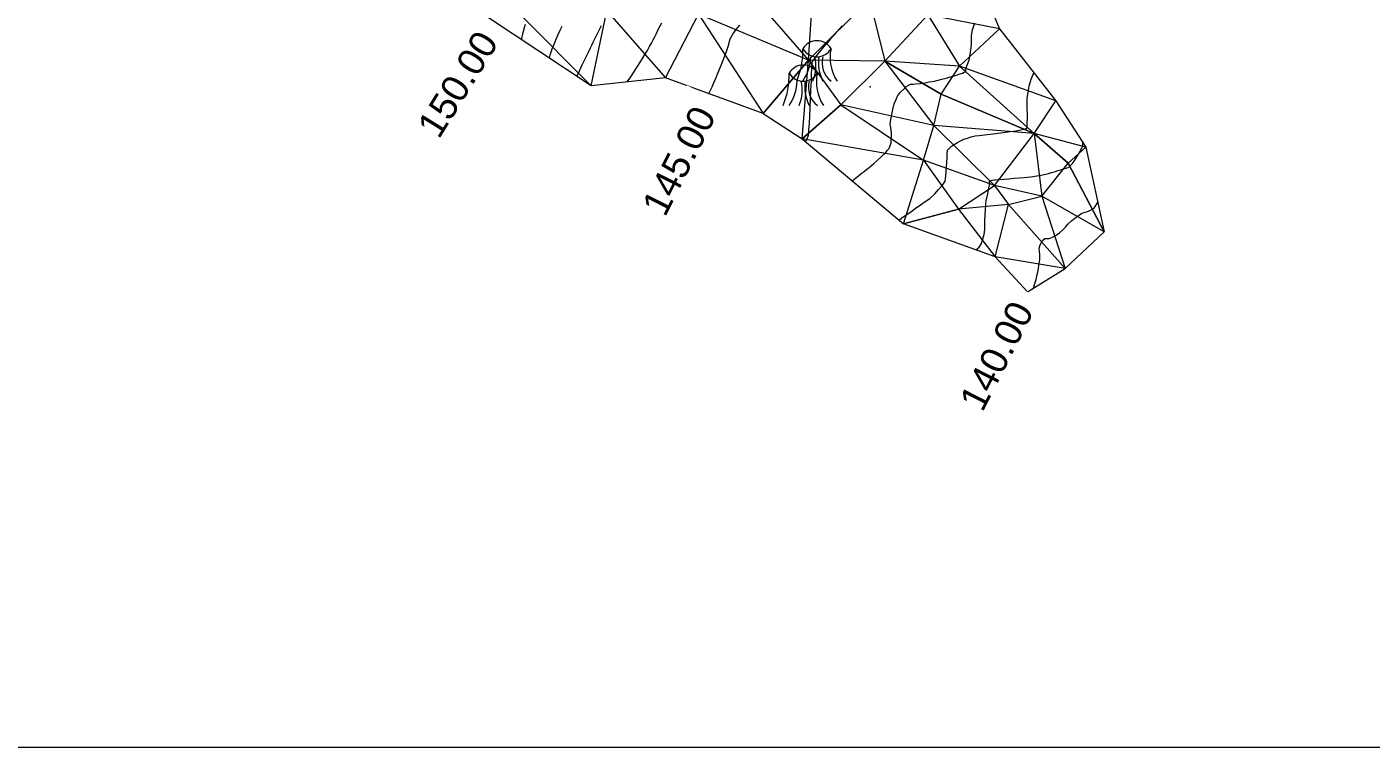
# Model space of a CAD drawing. Header units: metres. Extents: x 33479199 to 33479599, y 5709119 to 5709389.
# Drawn here: x 33479432.2 to 33479532.2, y 5709119.3 to 5709172.8 of the extents above; entities that cross this region are included whole.
import ezdxf

# ---------------------------------------------------------------- set-up
doc = ezdxf.new("R2010")
doc.units = ezdxf.units.M
doc.linetypes.add('58', pattern=[4.5, 3, -1.5])
doc.linetypes.add('59', pattern=[0])
doc.layers.get('0').update_dxf_attribs({"color": 1, "linetype": 'CONTINUOUS'})
for name, color, linetype, lineweight in [('Ebene 1', 7, 'CONTINUOUS', 18), ('HTW_LINIEN_HOEHENLINIEN', 171, 'CONTINUOUS', 18), ('HTW_PUNKTE_VEGETATION', 7, 'CONTINUOUS', 18), ('Wald', 255, 'CONTINUOUS', 0)]:
    doc.layers.add(name, color=color, linetype=linetype, lineweight=lineweight)
doc.layers.get('0').off()
doc.styles.add('Textart 58', font='Arial.ttf')

# ---------------------------------------------------------------- blocks, each defined once
blk = doc.blocks.new('S99')
at = {"color": 0, "lineweight": -2}
blk.add_point((0, 0), dxfattribs=at)
blk = doc.blocks.new('Baumstumpf')
at = {"color": 0, "lineweight": -2}
for centre, radius, start, end in [((0, 0.09375), 0.40625, 30.5102374, 149.4897626), ((-2.158333, 0.225), 1.809888, 336.3857282, 2.3749613), ((-1.225, 0.125), 1.07529, 324.4623196, 358.6677827), ((0, 0.50625), 0.40625, 210.5102374, 329.4897626), ((-0.975, -0.125), 0.951971, 336.8014067, 13.6713099), ((1, -0.05), 0.961769, 171.0273694, 207.8972751), ((0.7, -0.05), 0.570087, 164.7448671, 232.1250306), ((1.358333, 0.075), 1.033131, 167.42106, 213.8182506)]:
    blk.add_arc(centre, radius, start, end, dxfattribs=at)

msp = doc.modelspace()

# ---------------------------------------------------------------- linework, layer by layer
at = {"layer": 'Ebene 1', "color": 7, "linetype": 'Continuous', "lineweight": 18}
msp.add_lwpolyline([(33479198.742876, 5709119.257393), (33479599.242876, 5709119.257406), (33479599.242867, 5709389.257406), (33479198.742867, 5709389.257393)], close=True, dxfattribs=at)
at = {"layer": 'HTW_LINIEN_HOEHENLINIEN', "color": 1, "linetype": '58', "lineweight": 18}
for points in [[(33479471.083318, 5709170.469769, 148), (33479471.162318, 5709170.790769, 148), (33479471.289318, 5709171.156769, 148), (33479471.434318, 5709171.518769, 148), (33479471.578318, 5709171.879769, 148), (33479471.740318, 5709172.236769, 148), (33479471.890244, 5709172.540901, 148), (33479472.039318, 5709172.844769, 148)], [(33479473.154397, 5709169.103019, 147), (33479473.180397, 5709169.210019, 147), (33479473.324397, 5709169.539019, 147), (33479473.525397, 5709169.969019, 147), (33479473.625397, 5709170.184019, 147), (33479473.739397, 5709170.424019, 147), (33479473.859397, 5709170.675019, 147), (33479473.980397, 5709170.926019, 147), (33479474.108397, 5709171.187019, 147), (33479474.235147, 5709171.444814, 147), (33479474.360397, 5709171.701019, 147), (33479474.490397, 5709171.963019, 147), (33479474.615397, 5709172.213019, 147), (33479474.740397, 5709172.463019, 147), (33479474.860397, 5709172.701019, 147), (33479474.966397, 5709172.910019, 147)], [(33479490.099809, 5709164.288659, 144), (33479490.214809, 5709164.375659, 144), (33479490.293809, 5709164.537659, 144), (33479490.335878, 5709164.670667, 144), (33479490.356809, 5709164.737659, 144), (33479490.389809, 5709165.118659, 144), (33479490.423809, 5709165.640659, 144), (33479490.456809, 5709166.161659, 144), (33479490.491809, 5709166.823659, 144), (33479490.517339, 5709167.452874, 144), (33479490.541809, 5709168.081659, 144), (33479490.568809, 5709168.732659, 144), (33479490.589809, 5709169.237659, 144), (33479490.610809, 5709169.741659, 144), (33479490.625809, 5709170.098659, 144), (33479490.629367, 5709170.142249, 144), (33479490.631809, 5709170.185659, 144), (33479490.743809, 5709170.355659, 144), (33479490.909809, 5709170.578659, 144), (33479491.075809, 5709170.800659, 144), (33479491.294809, 5709171.075659, 144), (33479491.51267, 5709171.329016, 144), (33479491.620809, 5709171.455659, 144), (33479491.765809, 5709171.622659, 144), (33479491.931809, 5709171.811659, 144), (33479492.097809, 5709172.001659, 144), (33479492.284809, 5709172.213659, 144), (33479492.475809, 5709172.430659, 144), (33479492.666809, 5709172.646659, 144), (33479492.862809, 5709172.867659, 144)], [(33479493.599948, 5709161.364051, 143), (33479493.847948, 5709161.551051, 143), (33479494.076948, 5709161.726051, 143), (33479494.286948, 5709161.891051, 143), (33479494.496948, 5709162.055051, 143), (33479494.688948, 5709162.209051, 143), (33479494.863948, 5709162.352051, 143), (33479495.213948, 5709162.639051, 143), (33479495.495948, 5709162.885051, 143), (33479495.718948, 5709163.092051, 143), (33479495.940948, 5709163.298051, 143), (33479496.102948, 5709163.466051, 143), (33479496.214948, 5709163.599051, 143), (33479496.327948, 5709163.733051, 143), (33479496.390948, 5709163.832051, 143), (33479496.412082, 5709163.901034, 143), (33479496.495948, 5709164.172051, 143), (33479496.523948, 5709164.881051, 143), (33479496.469635, 5709165.319203, 143), (33479496.441948, 5709165.538051, 143), (33479496.476948, 5709165.902051, 143), (33479496.548948, 5709166.284051, 143), (33479496.620948, 5709166.666051, 143), (33479496.730948, 5709167.066051, 143), (33479496.855119, 5709167.357757, 143), (33479496.978948, 5709167.648051, 143), (33479497.200948, 5709167.942051, 143), (33479497.440948, 5709168.165051, 143), (33479497.679948, 5709168.388051, 143), (33479497.936948, 5709168.539051, 143), (33479498.132784, 5709168.545087, 143), (33479498.327948, 5709168.551051, 143), (33479498.658948, 5709168.590051, 143), (33479499.008948, 5709168.645051, 143), (33479499.358948, 5709168.699051, 143), (33479499.726948, 5709168.769051, 143), (33479499.998532, 5709168.835958, 143), (33479500.268948, 5709168.902051, 143), (33479500.600948, 5709168.991051, 143), (33479500.895948, 5709169.073051, 143), (33479501.190948, 5709169.155051, 143), (33479501.447948, 5709169.231051, 143), (33479501.56956, 5709169.27386, 143), (33479501.812948, 5709169.358051, 143), (33479502.052948, 5709169.508051, 143), (33479502.050659, 5709169.572846, 143), (33479502.046948, 5709169.637051, 143), (33479502.149948, 5709169.949051, 143), (33479502.256123, 5709170.196901, 143), (33479502.308948, 5709170.320051, 143), (33479502.363948, 5709170.592051, 143), (33479502.407948, 5709170.906051, 143), (33479502.450948, 5709171.220051, 143), (33479502.482948, 5709171.577051, 143), (33479502.488071, 5709171.872091, 143), (33479502.492948, 5709172.167051, 143), (33479502.564948, 5709172.582051, 143), (33479502.735948, 5709173.104051, 143)], [(33479497.100087, 5709158.439443, 142), (33479497.302087, 5709158.592443, 142), (33479497.612087, 5709158.814443, 142), (33479497.958087, 5709159.058443, 142), (33479498.304087, 5709159.301443, 142), (33479498.686087, 5709159.566443, 142), (33479499.034242, 5709159.806856, 142), (33479499.383087, 5709160.046443, 142), (33479499.746087, 5709160.380443, 142), (33479500.030087, 5709160.701443, 142), (33479500.313087, 5709161.022443, 142), (33479500.517087, 5709161.329443, 142), (33479500.546129, 5709161.517406, 142), (33479500.575087, 5709161.704443, 142), (33479500.607087, 5709162.029443, 142), (33479500.633087, 5709162.375443, 142), (33479500.659087, 5709162.720443, 142), (33479500.678087, 5709163.086443, 142), (33479500.683943, 5709163.359959, 142), (33479500.688087, 5709163.632443, 142), (33479500.988087, 5709163.940443, 142), (33479501.433087, 5709164.197443, 142), (33479501.655087, 5709164.325443, 142), (33479501.914087, 5709164.440443, 142), (33479502.190087, 5709164.532443, 142), (33479502.467087, 5709164.624443, 142), (33479502.762087, 5709164.693443, 142), (33479503.056396, 5709164.728964, 142), (33479503.644087, 5709164.797443, 142), (33479504.295087, 5709164.878443, 142), (33479504.830087, 5709164.947443, 142), (33479505.365087, 5709165.015443, 142), (33479505.784087, 5709165.071443, 142), (33479505.910008, 5709165.094323, 142), (33479506.160087, 5709165.138443, 142), (33479506.481087, 5709165.207443, 142), (33479506.552439, 5709165.232384, 142), (33479506.587087, 5709165.244443, 142), (33479506.615087, 5709165.432443, 142), (33479506.630087, 5709165.704443, 142), (33479506.644087, 5709165.976443, 142), (33479506.645087, 5709166.333443, 142), (33479506.629301, 5709166.683973, 142), (33479506.613087, 5709167.034443, 142), (33479506.632087, 5709167.466443, 142), (33479506.707087, 5709167.933443, 142), (33479506.781087, 5709168.399443, 142), (33479506.912087, 5709168.900443, 142), (33479507.121226, 5709169.38928, 142)], [(33479502.804259, 5709156.224406, 141), (33479503.050259, 5709156.411406, 141), (33479503.215259, 5709156.704406, 141), (33479503.319259, 5709157.035406, 141), (33479503.422259, 5709157.366406, 141), (33479503.464259, 5709157.734406, 141), (33479503.465886, 5709158.071841, 141), (33479503.467259, 5709158.409406, 141), (33479503.487259, 5709158.828406, 141), (33479503.515259, 5709159.203406, 141), (33479503.543259, 5709159.577406, 141), (33479503.580259, 5709159.908406, 141), (33479503.617491, 5709160.070653, 141), (33479503.690259, 5709160.395406, 141), (33479503.780259, 5709160.825406, 141), (33479503.797548, 5709160.932292, 141), (33479503.813259, 5709161.037406, 141), (33479503.831259, 5709161.201406, 141), (33479503.832934, 5709161.259539, 141), (33479503.833259, 5709161.316406, 141), (33479504.012259, 5709161.395406, 141), (33479504.190259, 5709161.416517, 141), (33479504.278259, 5709161.426406, 141), (33479504.554259, 5709161.450406, 141), (33479504.901259, 5709161.479406, 141), (33479505.248259, 5709161.507406, 141), (33479505.665259, 5709161.540406, 141), (33479506.03921, 5709161.568146, 141), (33479506.412259, 5709161.595406, 141), (33479506.898259, 5709161.658406, 141), (33479507.347259, 5709161.732406, 141), (33479507.796259, 5709161.805406, 141), (33479508.208259, 5709161.889406, 141), (33479508.433635, 5709161.959904, 141), (33479508.658259, 5709162.030406, 141), (33479508.915259, 5709162.110406, 141), (33479509.131259, 5709162.177406, 141), (33479509.346259, 5709162.243406, 141), (33479509.520259, 5709162.297406, 141), (33479509.58222, 5709162.316852, 141), (33479509.705259, 5709162.353406, 141), (33479509.993259, 5709162.643406, 141), (33479510.158034, 5709162.895176, 141), (33479510.321259, 5709163.146406, 141), (33479510.556259, 5709163.525406, 141), (33479510.626597, 5709163.654062, 141), (33479510.696259, 5709163.781406, 141), (33479510.768259, 5709163.977406, 141), (33479510.772632, 5709164.183856, 141)]]:
    msp.add_polyline3d(points, dxfattribs=at)
at = {"layer": 'Wald'}
for points in [[(33479482.1808, 5709173.7351, 145.4318), (33479484.7661, 5709176.7386, 145.6457), (33479490.364, 5709170.3183, 144.0319)], [(33479484.7661, 5709176.7386, 145.6457), (33479490.364, 5709170.3183, 144.0319), (33479490.7512, 5709176.4012, 144.8764)], [(33479490.364, 5709170.3183, 144.0319), (33479490.7512, 5709176.4012, 144.8764), (33479494.8962, 5709174.8619, 143.9603)], [(33479499.2242, 5709173.6815, 143.3852), (33479503.0237, 5709176.2763, 143.1352), (33479504.561, 5709172.6588, 142.7593)], [(33479490.364, 5709170.3183, 144.0319), (33479494.8962, 5709174.8619, 143.9603), (33479496.029, 5709170.2596, 143.3821)], [(33479494.8962, 5709174.8619, 143.9603), (33479496.029, 5709170.2596, 143.3821), (33479499.2242, 5709173.6815, 143.3852)], [(33479466.4062, 5709173.5563, 150.2583), (33479469.1377, 5709173.4877, 149.1159), (33479474.1947, 5709168.4165, 146.4977)], [(33479469.1377, 5709173.4877, 149.1159), (33479474.1947, 5709168.4165, 146.4977), (33479475.3458, 5709173.984, 147.0478)], [(33479474.1947, 5709168.4165, 146.4977), (33479475.3458, 5709173.984, 147.0478), (33479479.7251, 5709169.0192, 145.4698)], [(33479475.3458, 5709173.984, 147.0478), (33479479.7251, 5709169.0192, 145.4698), (33479482.1808, 5709173.7351, 145.4318)], [(33479479.7251, 5709169.0192, 145.4698), (33479482.1808, 5709173.7351, 145.4318), (33479486.9726, 5709166.3666, 144.4148)], [(33479482.1808, 5709173.7351, 145.4318), (33479486.9726, 5709166.3666, 144.4148), (33479490.364, 5709170.3183, 144.0319)], [(33479496.029, 5709170.2596, 143.3821), (33479499.2242, 5709173.6815, 143.3852), (33479501.5873, 5709169.8652, 143.1012)], [(33479499.2242, 5709173.6815, 143.3852), (33479501.5873, 5709169.8652, 143.1012), (33479504.561, 5709172.6588, 142.7593)], [(33479501.5873, 5709169.8652, 143.1012), (33479504.561, 5709172.6588, 142.7593), (33479508.7542, 5709167.3039, 141.5157)], [(33479486.9726, 5709166.3666, 144.4148), (33479489.8835, 5709164.4694, 144.0618), (33479490.364, 5709170.3183, 144.0319)], [(33479489.8835, 5709164.4694, 144.0618), (33479490.364, 5709170.3183, 144.0319), (33479492.7699, 5709166.9925, 143.7281)], [(33479490.364, 5709170.3183, 144.0319), (33479492.7699, 5709166.9925, 143.7281), (33479496.029, 5709170.2596, 143.3821)], [(33479492.7699, 5709166.9925, 143.7281), (33479496.029, 5709170.2596, 143.3821), (33479499.6862, 5709165.4529, 142.3251)], [(33479496.029, 5709170.2596, 143.3821), (33479499.6862, 5709165.4529, 142.3251), (33479500.2202, 5709167.8028, 142.8271)], [(33479496.029, 5709170.2596, 143.3821), (33479500.2202, 5709167.8028, 142.8271), (33479501.5873, 5709169.8652, 143.1012)], [(33479500.2202, 5709167.8028, 142.8271), (33479501.5873, 5709169.8652, 143.1012), (33479507.1531, 5709164.8692, 141.9009)], [(33479501.5873, 5709169.8652, 143.1012), (33479507.1531, 5709164.8692, 141.9009), (33479508.7542, 5709167.3039, 141.5157)], [(33479499.6862, 5709165.4529, 142.3251), (33479500.2202, 5709167.8028, 142.8271), (33479507.1531, 5709164.8692, 141.9009)], [(33479489.8835, 5709164.4694, 144.0618), (33479492.7699, 5709166.9925, 143.7281), (33479498.902, 5709162.8924, 142.5563)], [(33479492.7699, 5709166.9925, 143.7281), (33479498.902, 5709162.8924, 142.5563), (33479499.6862, 5709165.4529, 142.3251)], [(33479507.1531, 5709164.8692, 141.9009), (33479508.7542, 5709167.3039, 141.5157), (33479510.9879, 5709163.8511, 140.945)], [(33479498.902, 5709162.8924, 142.5563), (33479499.6862, 5709165.4529, 142.3251), (33479504.2042, 5709161.0119, 140.8821)], [(33479499.6862, 5709165.4529, 142.3251), (33479504.2042, 5709161.0119, 140.8821), (33479507.1531, 5709164.8692, 141.9009)], [(33479489.8835, 5709164.4694, 144.0618), (33479497.4277, 5709158.1657, 141.9064), (33479498.902, 5709162.8924, 142.5563)], [(33479504.2042, 5709161.0119, 140.8821), (33479507.1531, 5709164.8692, 141.9009), (33479507.7063, 5709160.2218, 140.5889)], [(33479507.1531, 5709164.8692, 141.9009), (33479507.7063, 5709160.2218, 140.5889), (33479509.6828, 5709162.6742, 141.088)], [(33479507.1531, 5709164.8692, 141.9009), (33479509.6828, 5709162.6742, 141.088), (33479510.9879, 5709163.8511, 140.945)], [(33479509.6828, 5709162.6742, 141.088), (33479510.9879, 5709163.8511, 140.945), (33479512.354, 5709157.556, 139.4925)], [(33479497.4277, 5709158.1657, 141.9064), (33479498.902, 5709162.8924, 142.5563), (33479501.5274, 5709159.2373, 141.5995)], [(33479498.902, 5709162.8924, 142.5563), (33479501.5274, 5709159.2373, 141.5995), (33479504.2042, 5709161.0119, 140.8821)], [(33479507.7063, 5709160.2218, 140.5889), (33479509.6828, 5709162.6742, 141.088), (33479512.354, 5709157.556, 139.4925)], [(33479501.5274, 5709159.2373, 141.5995), (33479504.2042, 5709161.0119, 140.8821), (33479505.2289, 5709159.5873, 140.4576)], [(33479504.2042, 5709161.0119, 140.8821), (33479505.2289, 5709159.5873, 140.4576), (33479507.7063, 5709160.2218, 140.5889)], [(33479501.5274, 5709159.2373, 141.5995), (33479504.2439, 5709155.7046, 140.7573), (33479505.2289, 5709159.5873, 140.4576)], [(33479504.2439, 5709155.7046, 140.7573), (33479505.2289, 5709159.5873, 140.4576), (33479509.4593, 5709154.8368, 139.5914)], [(33479505.2289, 5709159.5873, 140.4576), (33479507.7063, 5709160.2218, 140.5889), (33479509.4593, 5709154.8368, 139.5914)], [(33479507.7063, 5709160.2218, 140.5889), (33479509.4593, 5709154.8368, 139.5914), (33479512.354, 5709157.556, 139.4925)], [(33479497.4277, 5709158.1657, 141.9064), (33479501.5274, 5709159.2373, 141.5995), (33479504.2439, 5709155.7046, 140.7573)], [(33479504.2439, 5709155.7046, 140.7573), (33479506.6459, 5709153.0934, 140.0796), (33479509.4593, 5709154.8368, 139.5914)]]:
    msp.add_3dface(points, dxfattribs=at)

# ---------------------------------------------------------------- block references
at = {"layer": 'HTW_PUNKTE_VEGETATION', "color": 7, "lineweight": 18, "xscale": 3, "yscale": 3, "zscale": 3}
for p in [(33479490.9828, 5709170.2707, 144.0868), (33479489.9657, 5709168.4602, 144.0673)]:
    msp.add_blockref('Baumstumpf', p, dxfattribs=at)
at = {"layer": 'HTW_PUNKTE_VEGETATION', "color": 7, "true_color": 0xffffff, "xscale": 4.5, "yscale": 4.5, "zscale": 4.5}
msp.add_blockref('S99', (33479494.9345, 5709168.3403, 144.9978), dxfattribs=at)

# ---------------------------------------------------------------- next in the draw order: texts
at = {"layer": 'HTW_LINIEN_HOEHENLINIEN', "color": 7, "lineweight": 18, "char_height": 2, "attachment_point": 8, "line_spacing_factor": 0.69, "style": 'Textart 58', "bg_fill": 2}
for s, insert, rotation in [('150.00', (33479465.134372, 5709168.002051, 150), 58.15069575), ('145.00', (33479481.633099, 5709162.386213, 145), 63.14327581), ('140.00', (33479505.260105, 5709147.881025, 140), 63.00511138)]:
    msp.add_mtext(s, dxfattribs=dict(at, insert=insert, rotation=rotation))

# ---------------------------------------------------------------- next in the draw order: linework, layer by layer
at = {"layer": 'HTW_LINIEN_HOEHENLINIEN', "color": 1, "linetype": '58', "lineweight": 18}
for points in [[(33479469.012239, 5709171.836518, 149), (33479469.143239, 5709172.371518, 149), (33479469.238239, 5709172.744518, 149), (33479469.305239, 5709172.991518, 149)], [(33479476.87247, 5709168.708322, 146), (33479477.13147, 5709169.079322, 146), (33479477.37047, 5709169.437322, 146), (33479477.59047, 5709169.777322, 146), (33479477.81047, 5709170.118322, 146), (33479478.01047, 5709170.442322, 146), (33479478.19047, 5709170.744322, 146), (33479478.36947, 5709171.046322, 146), (33479478.52847, 5709171.326322, 146), (33479478.66647, 5709171.579322, 146), (33479478.80447, 5709171.832322, 146), (33479478.92047, 5709172.058322, 146), (33479479.015615, 5709172.254982, 146), (33479479.20647, 5709172.646322, 146), (33479479.43547, 5709173.092322, 146)]]:
    msp.add_polyline3d(points, dxfattribs=at)
at = {"layer": 'HTW_LINIEN_HOEHENLINIEN', "color": 5, "linetype": '59', "lineweight": 18}
for points in [[(33479482.95247, 5709167.837976, 145), (33479483.07147, 5709168.097976, 145), (33479483.18247, 5709168.343976, 145), (33479483.28547, 5709168.576976, 145), (33479483.38747, 5709168.809976, 145), (33479483.48247, 5709169.028976, 145), (33479483.57047, 5709169.234976, 145), (33479483.74647, 5709169.648976, 145), (33479483.89347, 5709170.010976, 145), (33479484.01547, 5709170.324976, 145), (33479484.13647, 5709170.637976, 145), (33479484.23247, 5709170.902976, 145), (33479484.30547, 5709171.120976, 145), (33479484.37847, 5709171.339976, 145), (33479484.42847, 5709171.512976, 145), (33479484.460113, 5709171.643876, 145), (33479484.52147, 5709171.902976, 145), (33479484.72647, 5709172.255976, 145), (33479484.98847, 5709172.589976, 145), (33479485.24947, 5709172.923976, 145)], [(33479507.104619, 5709153.377658, 140), (33479507.203619, 5709153.707658, 140), (33479507.282619, 5709154.013658, 140), (33479507.345619, 5709154.293658, 140), (33479507.409619, 5709154.573658, 140), (33479507.456619, 5709154.828658, 140), (33479507.490619, 5709155.057658, 140), (33479507.556619, 5709155.514658, 140), (33479507.568619, 5709155.866658, 140), (33479507.547636, 5709156.109306, 140), (33479507.526619, 5709156.350658, 140), (33479507.585619, 5709156.590658, 140), (33479507.689619, 5709156.769658, 140), (33479507.793619, 5709156.947658, 140), (33479507.942619, 5709157.064658, 140), (33479508.102492, 5709157.060155, 140), (33479508.261619, 5709157.055658, 140), (33479508.512619, 5709157.160658, 140), (33479508.769619, 5709157.321658, 140), (33479509.026619, 5709157.481658, 140), (33479509.288619, 5709157.697658, 140), (33479509.471954, 5709157.916284, 140), (33479509.654619, 5709158.134658, 140), (33479509.918619, 5709158.377658, 140), (33479510.177619, 5709158.578658, 140), (33479510.436619, 5709158.779658, 140), (33479510.690619, 5709158.937658, 140), (33479510.853509, 5709158.986975, 140), (33479511.178619, 5709159.084658, 140), (33479511.596619, 5709159.326658, 140), (33479511.876688, 5709159.755493, 140)]]:
    msp.add_polyline3d(points, dxfattribs=at)

doc.saveas('drawing.dxf')
